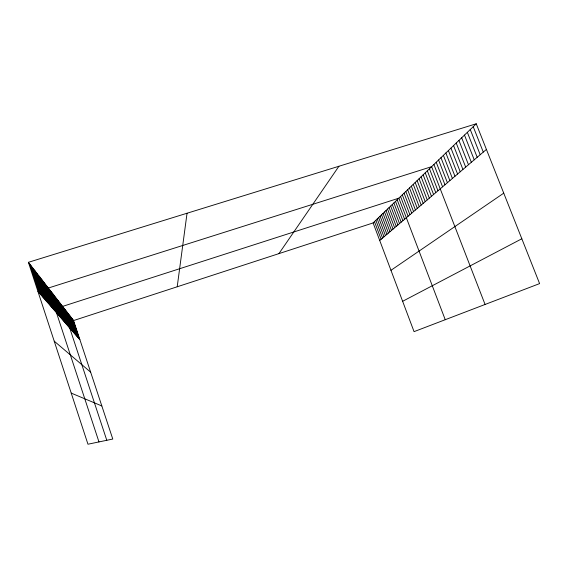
<?xml version="1.0" encoding="UTF-8"?>
<svg xmlns="http://www.w3.org/2000/svg" width="568" height="568" viewBox="0 0 568 568"><rect width="100%" height="100%" fill="white"/><g stroke="black" fill="none" stroke-linecap="round" stroke-linejoin="round"><path stroke-width="0.85" d="M177.209 286.776L187.042 213.234M278.938 253.619L338.926 166.254M373.105 222.926L476.247 123.781L539.6 283.602L414.058 331.641L373.105 222.926L73.57 320.558L28.4 262.309L476.247 123.781M379.715 240.47L486.414 149.419M390.954 270.311L503.745 193.155M402.634 301.303L521.829 238.773M71.22 393.099L101.835 405.95M54.216 341.155L90.653 372.168M37.935 291.427L79.896 339.664M473.222 126.685L483.283 152.089M470.254 129.539L480.209 154.716M467.343 132.337L477.191 157.286M464.489 135.085L474.237 159.814M461.685 137.783L471.334 162.292M458.93 140.424L468.479 164.72M456.225 143.029L465.682 167.113M453.569 145.578L462.927 169.463M450.956 148.092L460.229 171.763M448.393 150.555L457.574 174.028M445.873 152.977L454.968 176.257M443.402 155.355L452.405 178.444M440.967 157.698L449.884 180.588M438.574 159.991L447.406 182.704M436.217 162.256L444.978 184.778M433.909 164.479L442.579 186.822M485.072 304.469L431.63 166.665L48.344 288.026L98.974 441.925M429.458 168.753L437.978 190.749M427.321 170.812L435.77 192.637M425.212 172.835L433.59 194.497M423.146 174.823L431.446 196.322M421.101 176.79L429.337 198.125M419.092 178.721L427.257 199.9M417.118 180.617L425.212 201.647M415.165 182.491L423.195 203.365M413.248 184.337L421.207 205.062M411.353 186.155L419.255 206.731M409.493 187.951L417.324 208.378M407.654 189.712L415.428 209.997M405.843 191.451L413.554 211.594M404.061 193.17L411.715 213.163M402.3 194.859L409.897 214.718M400.568 196.521L408.101 216.245M445.241 319.713L398.864 198.168L62.594 306.4L106.791 440.292M397.174 199.787L404.594 219.241M395.513 201.384L402.875 220.703M393.873 202.961L401.185 222.152M392.261 204.508L399.51 223.579M390.663 206.042L397.863 224.985M389.094 207.554L396.237 226.369M387.539 209.045L394.632 227.74M386.013 210.515L393.056 229.089M384.5 211.97L391.494 230.423M383.01 213.405L389.953 231.737M381.54 214.818L388.434 233.036M380.084 216.209L386.929 234.314M378.657 217.587L385.452 235.578M377.237 218.95L383.989 236.828M375.846 220.292L382.548 238.056M374.461 221.619L381.121 239.27M73.57 320.558L112.783 439.043L87.962 444.219L28.4 262.309M72.995 319.819L79.364 339.053M72.413 319.067L78.817 338.429M71.824 318.3L78.27 337.797M71.22 317.533L77.717 337.158M70.617 316.745L77.149 336.512M69.999 315.95L76.581 335.851M69.374 315.148L75.998 335.184M68.735 314.324L75.409 334.509M68.096 313.5L74.813 333.821M67.443 312.656L74.209 333.125M66.783 311.804L73.591 332.422M66.108 310.937L72.967 331.705M65.427 310.057L72.335 330.974M64.731 309.162L71.696 330.235M64.035 308.261L71.043 329.49M63.318 307.338L70.382 328.73M61.862 305.456L69.026 327.168M61.11 304.491L68.33 326.373M60.357 303.518L67.627 325.563M59.583 302.524L66.917 324.74M58.802 301.516L66.186 323.909M58.007 300.486L65.448 323.057M57.198 299.45L64.702 322.198M56.381 298.385L63.935 321.325M55.543 297.312L63.162 320.43M54.698 296.219L62.373 319.528M53.832 295.104L61.571 318.605M52.959 293.976L60.762 317.668M52.064 292.825L59.931 316.717M51.155 291.654L59.086 315.744M50.232 290.468L58.234 314.764M49.295 289.254L57.361 313.763M47.343 286.733L55.543 311.669M46.32 285.413L54.592 310.582M45.284 284.078L53.626 309.468M44.219 282.708L52.647 308.339M43.147 281.316L51.645 307.189M42.046 279.903L50.623 306.01M40.924 278.455L49.579 304.817M39.781 276.985L48.514 303.596M38.617 275.48L47.435 302.346M37.431 273.946L46.328 301.083M36.217 272.384L45.206 299.783M34.982 270.794L44.055 298.463M33.718 269.161L42.877 297.114M32.433 267.5L41.684 295.736M31.112 265.81L40.463 294.33M29.77 264.077L39.213 292.896"/></g></svg>
